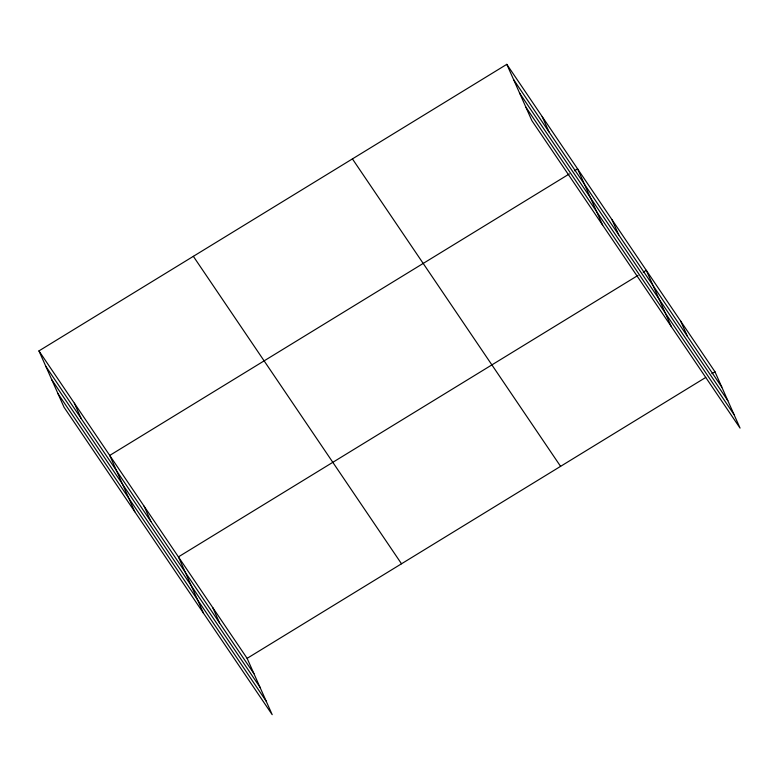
<?xml version="1.0" encoding="UTF-8"?>
<svg xmlns="http://www.w3.org/2000/svg" width="779" height="779" viewBox="0 0 779 779"><rect width="100%" height="100%" fill="white"/><g stroke="black" fill="none" stroke-linecap="round" stroke-linejoin="round"><path stroke-width="1.17" d="M38.95 350.901L247.118 658.352L272.192 714.664L64.024 407.222L38.95 350.901L506.808 64.336L714.976 371.778L740.05 428.099L531.882 120.648L506.808 64.336M569.352 173.912L109.722 455.433L134.796 511.754M574.503 170.757L577.59 168.868L602.664 225.18M638.05 275.367L178.42 556.888L203.494 613.209M643.191 272.212L646.278 270.323L671.352 326.644M247.118 658.352L705.716 377.455M711.889 373.667L714.976 371.778M513.634 79.662L721.802 387.114M519.661 93.188L727.82 400.64M525.864 107.122L734.032 414.574M352.42 158.897L560.578 466.348M193.348 256.33L401.506 563.782M45.776 366.237L253.944 673.679M51.794 379.762L259.962 687.205M58.006 393.697L266.165 701.139M680.632 321.045L687.458 336.382M611.934 219.59L618.76 234.927M542.194 116.597L549.029 131.933M212.764 607.62L219.59 622.957M144.076 506.165L150.902 521.492M74.336 403.171L81.162 418.498"/></g></svg>
